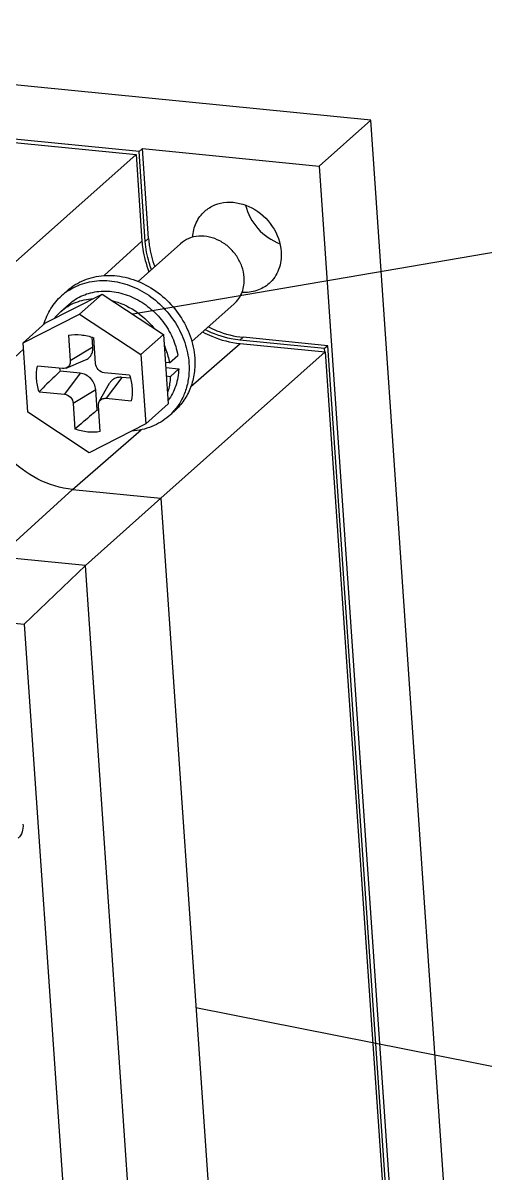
# Model space of a CAD drawing. Extents: x -425 to 6552, y -3049 to 3105.
# Drawn here: x -3.31 to 8.95, y -1747.84 to -1717.34 of the extents above; entities that cross this region are included whole.
import ezdxf

# ---------------------------------------------------------------- set-up
doc = ezdxf.new("R2010")
doc.units = 0
doc.layers.get('0').update_dxf_attribs({"linetype": 'CONTINUOUS'})
doc.layers.add('DIM', color=1, linetype='CONTINUOUS')

msp = doc.modelspace()

# ---------------------------------------------------------------- linework, layer by layer
at = {"color": 7, "linetype": 'CONTINUOUS'}
for p, q in [((5.919, -1719.92), (-13.628, -1717.982)), ((-0.225, -1720.749), (-10.389, -1719.741)), ((4.552, -1721.138), (5.919, -1719.92)), ((8.433, -1756.497), (5.919, -1719.92)), ((-4.449, -1720.42), (-0.307, -1720.83)), ((-0.307, -1720.83), (-4.666, -1724.708)), ((-0.307, -1720.83), (-0.149, -1723.126)), ((-0.139, -1720.673), (-0.225, -1720.749)), ((-0.061, -1723.134), (-0.225, -1720.749)), ((-0.139, -1720.673), (4.552, -1721.138)), ((0.025, -1723.058), (-0.139, -1720.673)), ((4.552, -1721.138), (7.066, -1757.715)), ((0.025, -1723.058), (-0.061, -1723.134)), ((-0.149, -1723.126), (-1.151, -1724.039)), ((-0.249, -1724.194), (0.873, -1723.194)), ((-2.707, -1725.294), (-1.207, -1724.531)), ((-2.281, -1724.573), (-2.127, -1724.436)), ((-1.804, -1725.064), (-1.207, -1724.531)), ((-1.207, -1724.531), (0.42, -1725.604)), ((-2.304, -1724.995), (-2.081, -1724.797)), ((1.173, -1725.79), (2.296, -1724.789)), ((-3.305, -1725.827), (-1.804, -1725.064)), ((-1.804, -1725.064), (-0.178, -1726.137)), ((-3.305, -1725.827), (-2.707, -1725.294)), ((-3.179, -1727.663), (-3.305, -1725.827)), ((-2.098, -1725.624), (-2.051, -1726.305)), ((-1.452, -1725.941), (-1.47, -1725.676)), ((-1.383, -1726.371), (-1.429, -1725.69)), ((-0.178, -1726.137), (0.42, -1725.604)), ((0.42, -1725.604), (0.547, -1727.44)), ((2.449, -1725.752), (2.534, -1725.676)), ((4.697, -1725.975), (2.449, -1725.752)), ((4.782, -1725.899), (2.534, -1725.676)), ((-3.294, -1725.992), (-4.502, -1727.094)), ((-1.452, -1725.941), (-2.051, -1726.305)), ((-0.178, -1726.137), (-0.051, -1727.973)), ((0.353, -1729.945), (4.712, -1726.066)), ((1.151, -1726.977), (2.455, -1725.843)), ((2.455, -1725.843), (4.712, -1726.066)), ((4.782, -1725.899), (4.697, -1725.975)), ((4.703, -1726.066), (4.697, -1725.975)), ((4.712, -1726.066), (6.558, -1752.922)), ((6.64, -1752.935), (4.782, -1725.899)), ((-2.254, -1726.505), (-2.924, -1726.439)), ((-2.159, -1726.492), (-1.644, -1726.276)), ((0.579, -1726.354), (0.471, -1726.343)), ((0.579, -1726.354), (0.801, -1726.156)), ((-1.793, -1726.629), (-2.322, -1726.577)), ((-1.793, -1726.629), (-2.208, -1727.185)), ((-0.48, -1726.681), (-1.149, -1726.615)), ((-0.687, -1726.739), (-1.102, -1727.295)), ((-0.456, -1726.762), (-0.687, -1726.739)), ((0.481, -1726.48), (0.826, -1726.514)), ((0.496, -1726.701), (0.604, -1726.712)), ((0.604, -1726.712), (0.826, -1726.514)), ((-1.281, -1727.383), (-1.008, -1726.897)), ((-2.877, -1727.119), (-2.208, -1727.185)), ((-1.374, -1727.066), (-1.974, -1727.429)), ((-1.337, -1727.604), (-1.374, -1727.066)), ((-1.102, -1727.295), (-0.433, -1727.361)), ((-1.552, -1728.736), (-3.179, -1727.663)), ((-1.974, -1727.429), (-1.927, -1728.11)), ((-1.259, -1728.176), (-1.305, -1727.495)), ((-0.051, -1727.973), (0.547, -1727.44)), ((0.564, -1727.765), (0.718, -1727.628)), ((-0.051, -1727.973), (-1.552, -1728.736)), ((-1.993, -1729.712), (-0.175, -1728.131)), ((-1.648, -1731.732), (-21.117, -1729.802)), ((-3.784, -1731.347), (-1.993, -1729.712)), ((-1.993, -1729.712), (0.353, -1729.945)), ((-1.648, -1731.732), (0.353, -1729.945)), ((0.353, -1729.945), (2.211, -1756.98)), ((-20.352, -1731.591), (-3.271, -1733.284)), ((-1.648, -1731.732), (-3.271, -1733.284)), ((0.204, -1758.688), (-1.648, -1731.732)), ((-3.271, -1733.284), (-1.585, -1757.812))]:
    msp.add_line(p, q, dxfattribs=at)
for centre, radius, start, end in [((-1.262, -1725.716), 1.53, 124.0337, 131.7062), ((-1.426, -1725.979), 1.319, 131.7329, 142.2893), ((-1.137, -1726.324), 1.212, 188.1968, 192.017), ((-1.054, -1726.466), 1.173, 256.0334, 258.0489), ((-0.455, -1726.622), 1.531, 311.7253, 319.4499)]:
    msp.add_arc(centre, radius, start, end, dxfattribs=at)
for points, knots in [([(1.517, -1722.333), (1.595, -1722.264), (1.78, -1722.15), (2.217, -1722.052), (2.811, -1722.2), (3.352, -1722.696), (3.527, -1723.171), (3.543, -1723.407)], [0, 0, 0, 0, 0.113421, 0.230312, 0.478608, 0.742695, 1, 1, 1, 1]), ([(2.598, -1722.17), (2.653, -1722.399), (2.886, -1722.831), (3.289, -1723.112), (3.51, -1723.194)], [0, 0, 0, 0, 0.500047, 1, 1, 1, 1]), ([(1.197, -1723.021), (1.205, -1722.889), (1.265, -1722.632), (1.423, -1722.417), (1.517, -1722.333)], [0, 0, 0, 0, 0.510559, 1, 1, 1, 1]), ([(0.025, -1723.058), (0.029, -1723.121), (0.056, -1723.374), (0.122, -1723.623), (0.189, -1723.803)], [0, 0, 0, 0, 0.245736, 1, 1, 1, 1]), ([(2.562, -1724.088), (2.555, -1723.991), (2.513, -1723.793), (2.375, -1723.521), (2.174, -1723.287), (1.924, -1723.111), (1.646, -1723.005), (1.361, -1722.98), (1.092, -1723.04), (0.938, -1723.136), (0.873, -1723.194)], [0, 0, 0, 0, 0.126683, 0.257765, 0.390613, 0.522112, 0.649507, 0.771188, 0.887317, 1, 1, 1, 1]), ([(-0.149, -1723.126), (-0.145, -1723.194), (-0.114, -1723.471), (-0.04, -1723.743), (0.036, -1723.939)], [0, 0, 0, 0, 0.245589, 1, 1, 1, 1]), ([(0.104, -1723.879), (0.081, -1723.819), (0, -1723.577), (-0.048, -1723.324), (-0.061, -1723.134)], [0, 0, 0, 0, 0.254473, 1, 1, 1, 1]), ([(3.543, -1723.407), (3.554, -1723.565), (3.515, -1723.882), (3.336, -1724.149), (3.224, -1724.248)], [0, 0, 0, 0, 0.513874, 1, 1, 1, 1]), ([(-2.127, -1724.436), (-2.062, -1724.379), (-1.921, -1724.273), (-1.685, -1724.153), (-1.429, -1724.072), (-1.063, -1724.018), (-0.581, -1724.06), (-0.025, -1724.271), (0.474, -1724.624), (0.877, -1725.091), (1.152, -1725.635), (1.237, -1726.031), (1.25, -1726.226)], [0, 0, 0, 0, 0.05627, 0.113002, 0.170608, 0.229412, 0.350998, 0.478294, 0.609691, 0.742436, 0.87342, 1, 1, 1, 1]), ([(-2.119, -1724.448), (-2.05, -1724.401), (-1.903, -1724.319), (-1.583, -1724.2), (-1.14, -1724.147), (-0.598, -1724.236), (-0.077, -1724.468), (0.385, -1724.825), (0.754, -1725.281), (1.006, -1725.802), (1.084, -1726.177), (1.096, -1726.363)], [0, 0, 0, 0, 0.056294, 0.113318, 0.230418, 0.353017, 0.480788, 0.611997, 0.744052, 0.874161, 1, 1, 1, 1]), ([(2.296, -1724.789), (2.342, -1724.748), (2.426, -1724.652), (2.515, -1724.481), (2.563, -1724.289), (2.567, -1724.156), (2.562, -1724.088)], [0, 0, 0, 0, 0.24128, 0.486524, 0.738839, 1, 1, 1, 1]), ([(3.224, -1724.248), (3.13, -1724.332), (2.899, -1724.464), (2.636, -1724.495), (2.504, -1724.488)], [0, 0, 0, 0, 0.489538, 1, 1, 1, 1]), ([(-2.749, -1725.331), (-2.707, -1725.185), (-2.587, -1724.906), (-2.391, -1724.672), (-2.281, -1724.573)], [0, 0, 0, 0, 0.505619, 1, 1, 1, 1]), ([(-2.081, -1724.797), (-2.028, -1724.749), (-1.913, -1724.663), (-1.721, -1724.561), (-1.512, -1724.491), (-1.214, -1724.44), (-0.82, -1724.46), (-0.36, -1724.613), (0.063, -1724.881), (0.416, -1725.244), (0.675, -1725.676), (0.774, -1725.995), (0.801, -1726.156)], [0, 0, 0, 0, 0.056255, 0.112932, 0.170411, 0.228998, 0.349919, 0.476384, 0.60715, 0.739859, 0.871681, 1, 1, 1, 1]), ([(-2.304, -1724.995), (-2.246, -1724.944), (-2.122, -1724.851), (-1.912, -1724.746), (-1.684, -1724.677), (-1.526, -1724.656), (-1.445, -1724.652)], [0, 0, 0, 0, 0.245047, 0.492212, 0.743378, 1, 1, 1, 1]), ([(-0.949, -1724.701), (-0.734, -1724.754), (-0.315, -1724.943), (0.021, -1725.255), (0.163, -1725.434)], [0, 0, 0, 0, 0.492211, 1, 1, 1, 1]), ([(2.449, -1725.752), (2.371, -1725.745), (2.052, -1725.697), (1.743, -1725.587), (1.527, -1725.476)], [0, 0, 0, 0, 0.244603, 1, 1, 1, 1]), ([(1.612, -1725.4), (1.686, -1725.437), (1.978, -1725.571), (2.296, -1725.653), (2.534, -1725.676)], [0, 0, 0, 0, 0.255966, 1, 1, 1, 1]), ([(-2.098, -1725.624), (-1.989, -1725.604), (-1.76, -1725.597), (-1.538, -1725.65), (-1.429, -1725.69)], [0, 0, 0, 0, 0.488849, 1, 1, 1, 1]), ([(1.46, -1725.535), (1.539, -1725.577), (1.854, -1725.727), (2.197, -1725.817), (2.455, -1725.843)], [0, 0, 0, 0, 0.256168, 1, 1, 1, 1]), ([(-1.644, -1726.276), (-1.614, -1726.263), (-1.556, -1726.227), (-1.491, -1726.147), (-1.454, -1726.048), (-1.449, -1725.977), (-1.452, -1725.941)], [0, 0, 0, 0, 0.243853, 0.487591, 0.738127, 1, 1, 1, 1]), ([(0.441, -1725.896), (0.457, -1725.933), (0.517, -1726.081), (0.559, -1726.236), (0.579, -1726.354)], [0, 0, 0, 0, 0.253387, 1, 1, 1, 1]), ([(-2.877, -1727.119), (-2.914, -1727.008), (-2.96, -1726.781), (-2.946, -1726.549), (-2.924, -1726.439)], [0, 0, 0, 0, 0.510847, 1, 1, 1, 1]), ([(-2.051, -1726.305), (-2.048, -1726.343), (-2.06, -1726.404), (-2.109, -1726.464), (-2.142, -1726.485), (-2.159, -1726.492)], [0, 0, 0, 0, 0.509672, 0.754788, 1, 1, 1, 1]), ([(-1.149, -1726.615), (-1.208, -1726.609), (-1.323, -1726.548), (-1.379, -1726.431), (-1.383, -1726.371)], [0, 0, 0, 0, 0.497737, 1, 1, 1, 1]), ([(1.096, -1726.363), (1.104, -1726.479), (1.101, -1726.711), (1.032, -1727.046), (0.904, -1727.354), (0.779, -1727.535), (0.708, -1727.617)], [0, 0, 0, 0, 0.260237, 0.512783, 0.758709, 1, 1, 1, 1]), ([(1.25, -1726.226), (1.259, -1726.36), (1.251, -1726.628), (1.155, -1727.011), (0.979, -1727.353), (0.811, -1727.545), (0.718, -1727.628)], [0, 0, 0, 0, 0.261158, 0.513479, 0.758719, 1, 1, 1, 1]), ([(-2.322, -1726.577), (-2.369, -1726.622), (-2.555, -1726.801), (-2.74, -1726.982), (-2.877, -1727.119)], [0, 0, 0, 0, 0.251132, 1, 1, 1, 1]), ([(-2.159, -1726.492), (-2.166, -1726.495), (-2.197, -1726.505), (-2.23, -1726.508), (-2.254, -1726.505)], [0, 0, 0, 0, 0.24455, 1, 1, 1, 1]), ([(-1.374, -1727.066), (-1.382, -1726.959), (-1.481, -1726.748), (-1.687, -1726.64), (-1.793, -1726.629)], [0, 0, 0, 0, 0.502263, 1, 1, 1, 1]), ([(-0.687, -1726.739), (-0.72, -1726.736), (-0.785, -1726.737), (-0.877, -1726.766), (-0.954, -1726.82), (-0.993, -1726.87), (-1.008, -1726.897)], [0, 0, 0, 0, 0.259951, 0.510039, 0.7547, 1, 1, 1, 1]), ([(-0.48, -1726.681), (-0.443, -1726.792), (-0.397, -1727.019), (-0.41, -1727.251), (-0.433, -1727.361)], [0, 0, 0, 0, 0.510847, 1, 1, 1, 1]), ([(0.604, -1726.712), (0.602, -1726.749), (0.592, -1726.897), (0.562, -1727.044), (0.527, -1727.149)], [0, 0, 0, 0, 0.254468, 1, 1, 1, 1]), ([(0.826, -1726.514), (0.821, -1726.666), (0.769, -1726.964), (0.629, -1727.234), (0.541, -1727.351)], [0, 0, 0, 0, 0.509935, 1, 1, 1, 1]), ([(-1.993, -1729.712), (-2.627, -1729.649), (-3.864, -1728.997), (-4.458, -1727.736), (-4.502, -1727.094)], [0, 0, 0, 0, 0.497737, 1, 1, 1, 1]), ([(-2.208, -1727.185), (-2.149, -1727.191), (-2.033, -1727.252), (-1.978, -1727.369), (-1.974, -1727.429)], [0, 0, 0, 0, 0.497737, 1, 1, 1, 1]), ([(-1.281, -1727.383), (-1.265, -1727.353), (-1.211, -1727.302), (-1.137, -1727.291), (-1.102, -1727.295)], [0, 0, 0, 0, 0.489516, 1, 1, 1, 1]), ([(-1.337, -1727.604), (-1.386, -1727.647), (-1.582, -1727.817), (-1.779, -1727.985), (-1.927, -1728.11)], [0, 0, 0, 0, 0.251053, 1, 1, 1, 1]), ([(-1.305, -1727.495), (-1.306, -1727.485), (-1.306, -1727.447), (-1.295, -1727.408), (-1.281, -1727.383)], [0, 0, 0, 0, 0.259532, 1, 1, 1, 1]), ([(0.564, -1727.765), (0.498, -1727.824), (0.354, -1727.931), (0.113, -1728.052), (-0.149, -1728.133), (-0.331, -1728.158), (-0.424, -1728.163)], [0, 0, 0, 0, 0.245125, 0.492332, 0.743477, 1, 1, 1, 1]), ([(-1.259, -1728.176), (-1.367, -1728.196), (-1.596, -1728.203), (-1.819, -1728.15), (-1.927, -1728.11)], [0, 0, 0, 0, 0.488849, 1, 1, 1, 1]), ([(-3.307, -1738.587), (-3.303, -1738.656), (-3.309, -1738.795), (-3.386, -1738.916), (-3.435, -1738.959)], [0, 0, 0, 0, 0.515446, 1, 1, 1, 1])]:
    msp.add_open_spline(points, degree=3, knots=knots, dxfattribs=at)
at = {"layer": 'DIM', "color": 1, "linetype": 'CONTINUOUS'}
for p, q in [((68.17, -1713.301), (-0.393, -1725.067)), ((75.286, -1758.089), (1.282, -1743.462))]:
    msp.add_line(p, q, dxfattribs=at)

doc.saveas('drawing.dxf')
